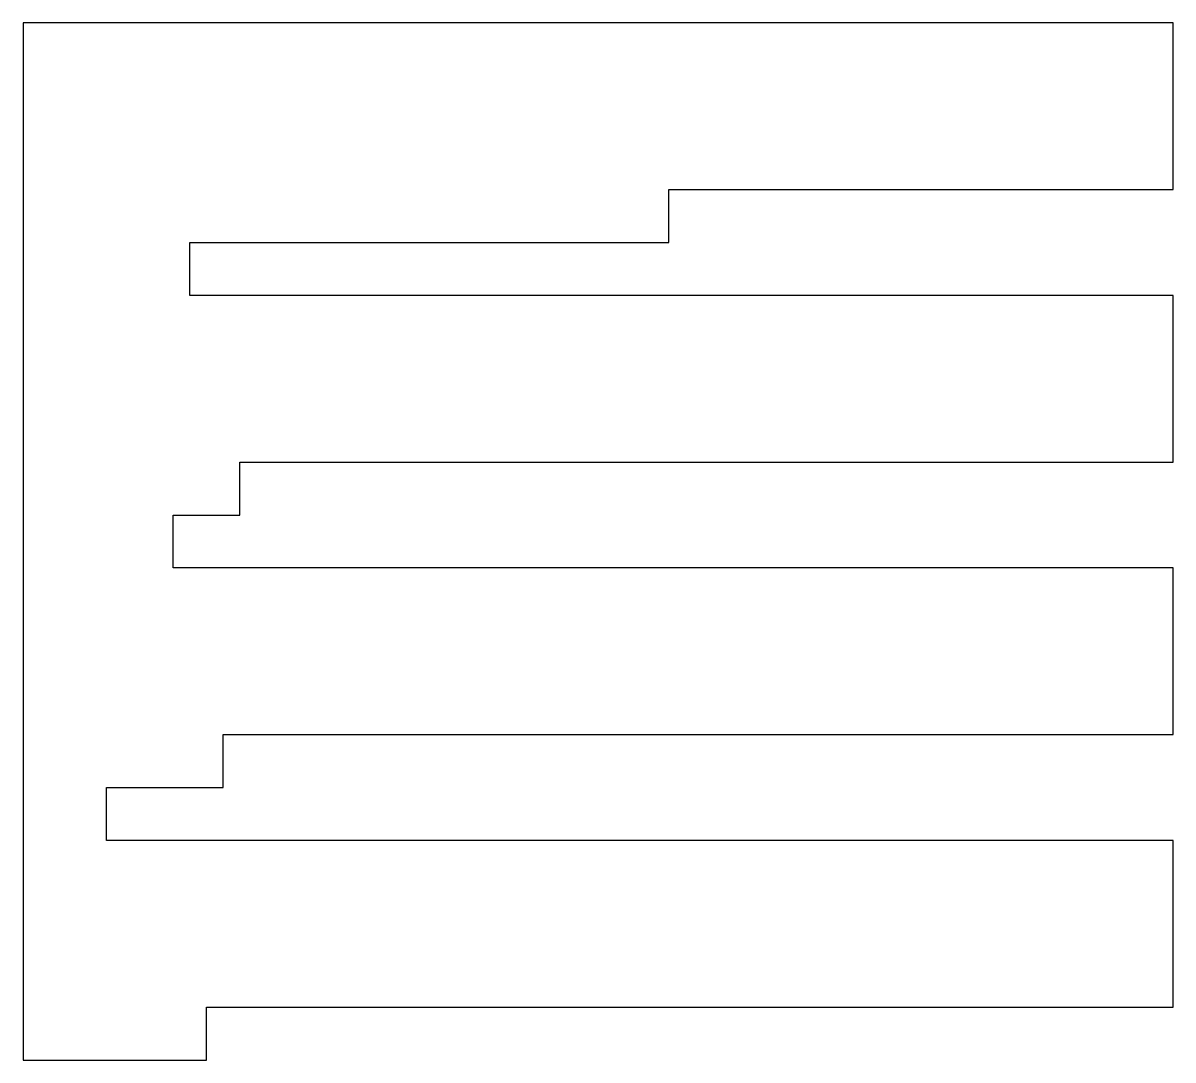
# Model space of a CAD drawing. Extents: x 0.1 to 69.1, y 0.1 to 62.3.
import ezdxf

# ---------------------------------------------------------------- set-up
doc = ezdxf.new("R2010")
doc.units = 0
doc.layers.get('0').update_dxf_attribs({"linetype": 'CONTINUOUS'})

msp = doc.modelspace()

# ---------------------------------------------------------------- linework, layer by layer
at = {"color": 7}
for points in [[(69.120758, 62.345761), (0.120758, 62.345761)], [(0.120758, 62.345761), (0.120758, 0.120761)], [(69.120758, 52.345754), (69.120758, 62.34576)], [(38.866505, 52.345754), (69.120758, 52.345754)], [(38.866505, 49.170754), (38.866505, 52.345754)], [(10.120758, 49.170754), (38.866505, 49.170754)], [(10.120758, 45.995754), (10.120758, 49.170754)], [(69.120758, 45.995754), (10.120758, 45.995754)], [(69.120758, 35.995748), (69.120758, 45.995754)], [(13.120758, 35.995748), (69.120758, 35.995748)], [(13.120758, 32.820748), (13.120758, 35.995748)], [(9.120758, 32.820748), (13.120758, 32.820748)], [(9.120758, 29.645748), (9.120758, 32.820748)], [(69.120758, 29.645748), (9.120758, 29.645748)], [(69.120758, 19.645741), (69.120758, 29.645748)], [(12.120758, 19.645741), (69.120758, 19.645741)], [(12.120758, 16.470741), (12.120758, 19.645741)], [(5.120759, 16.470741), (12.120758, 16.470741)], [(5.120759, 13.295741), (5.120759, 16.470741)], [(69.120758, 13.295741), (5.120759, 13.295741)], [(69.120758, 3.295761), (69.120758, 13.295741)], [(11.120758, 3.295761), (69.120758, 3.295761)], [(11.120758, 0.120761), (11.120758, 3.295761)], [(0.120758, 0.120761), (11.120758, 0.120761)]]:
    msp.add_lwpolyline(points, dxfattribs=at)

doc.saveas('drawing.dxf')
